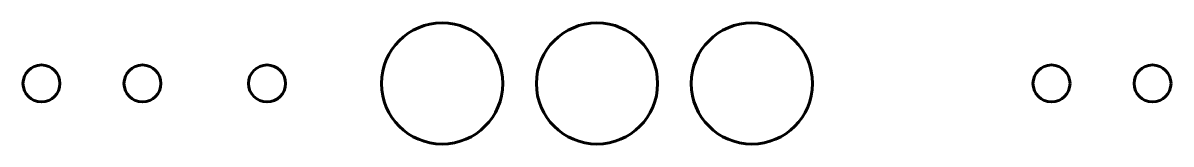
# Model space of a CAD drawing. Header units: millimetres. Extents: x 823 to 993, y 194 to 212.
import ezdxf

# ---------------------------------------------------------------- set-up
doc = ezdxf.new("R2010")
doc.units = ezdxf.units.MM
doc.linetypes.add('K5LT32784', pattern=[0])
doc.layers.add('Системный слой', color=7, linetype='Continuous')

msp = doc.modelspace()

# ---------------------------------------------------------------- linework, layer by layer
at = {"layer": 'Системный слой', "color": 150, "linetype": 'K5LT32784', "lineweight": 60, "true_color": 0x0080ff}
for centre, radius in [((884.89, 203.31), 9), ((907.89, 203.31), 9), ((930.89, 203.31), 9), ((825.39, 203.31), 2.75), ((840.39, 203.31), 2.75), ((858.89, 203.31), 2.75), ((975.39, 203.31), 2.75), ((990.39, 203.31), 2.75)]:
    msp.add_circle(centre, radius, dxfattribs=at)

doc.saveas('drawing.dxf')
